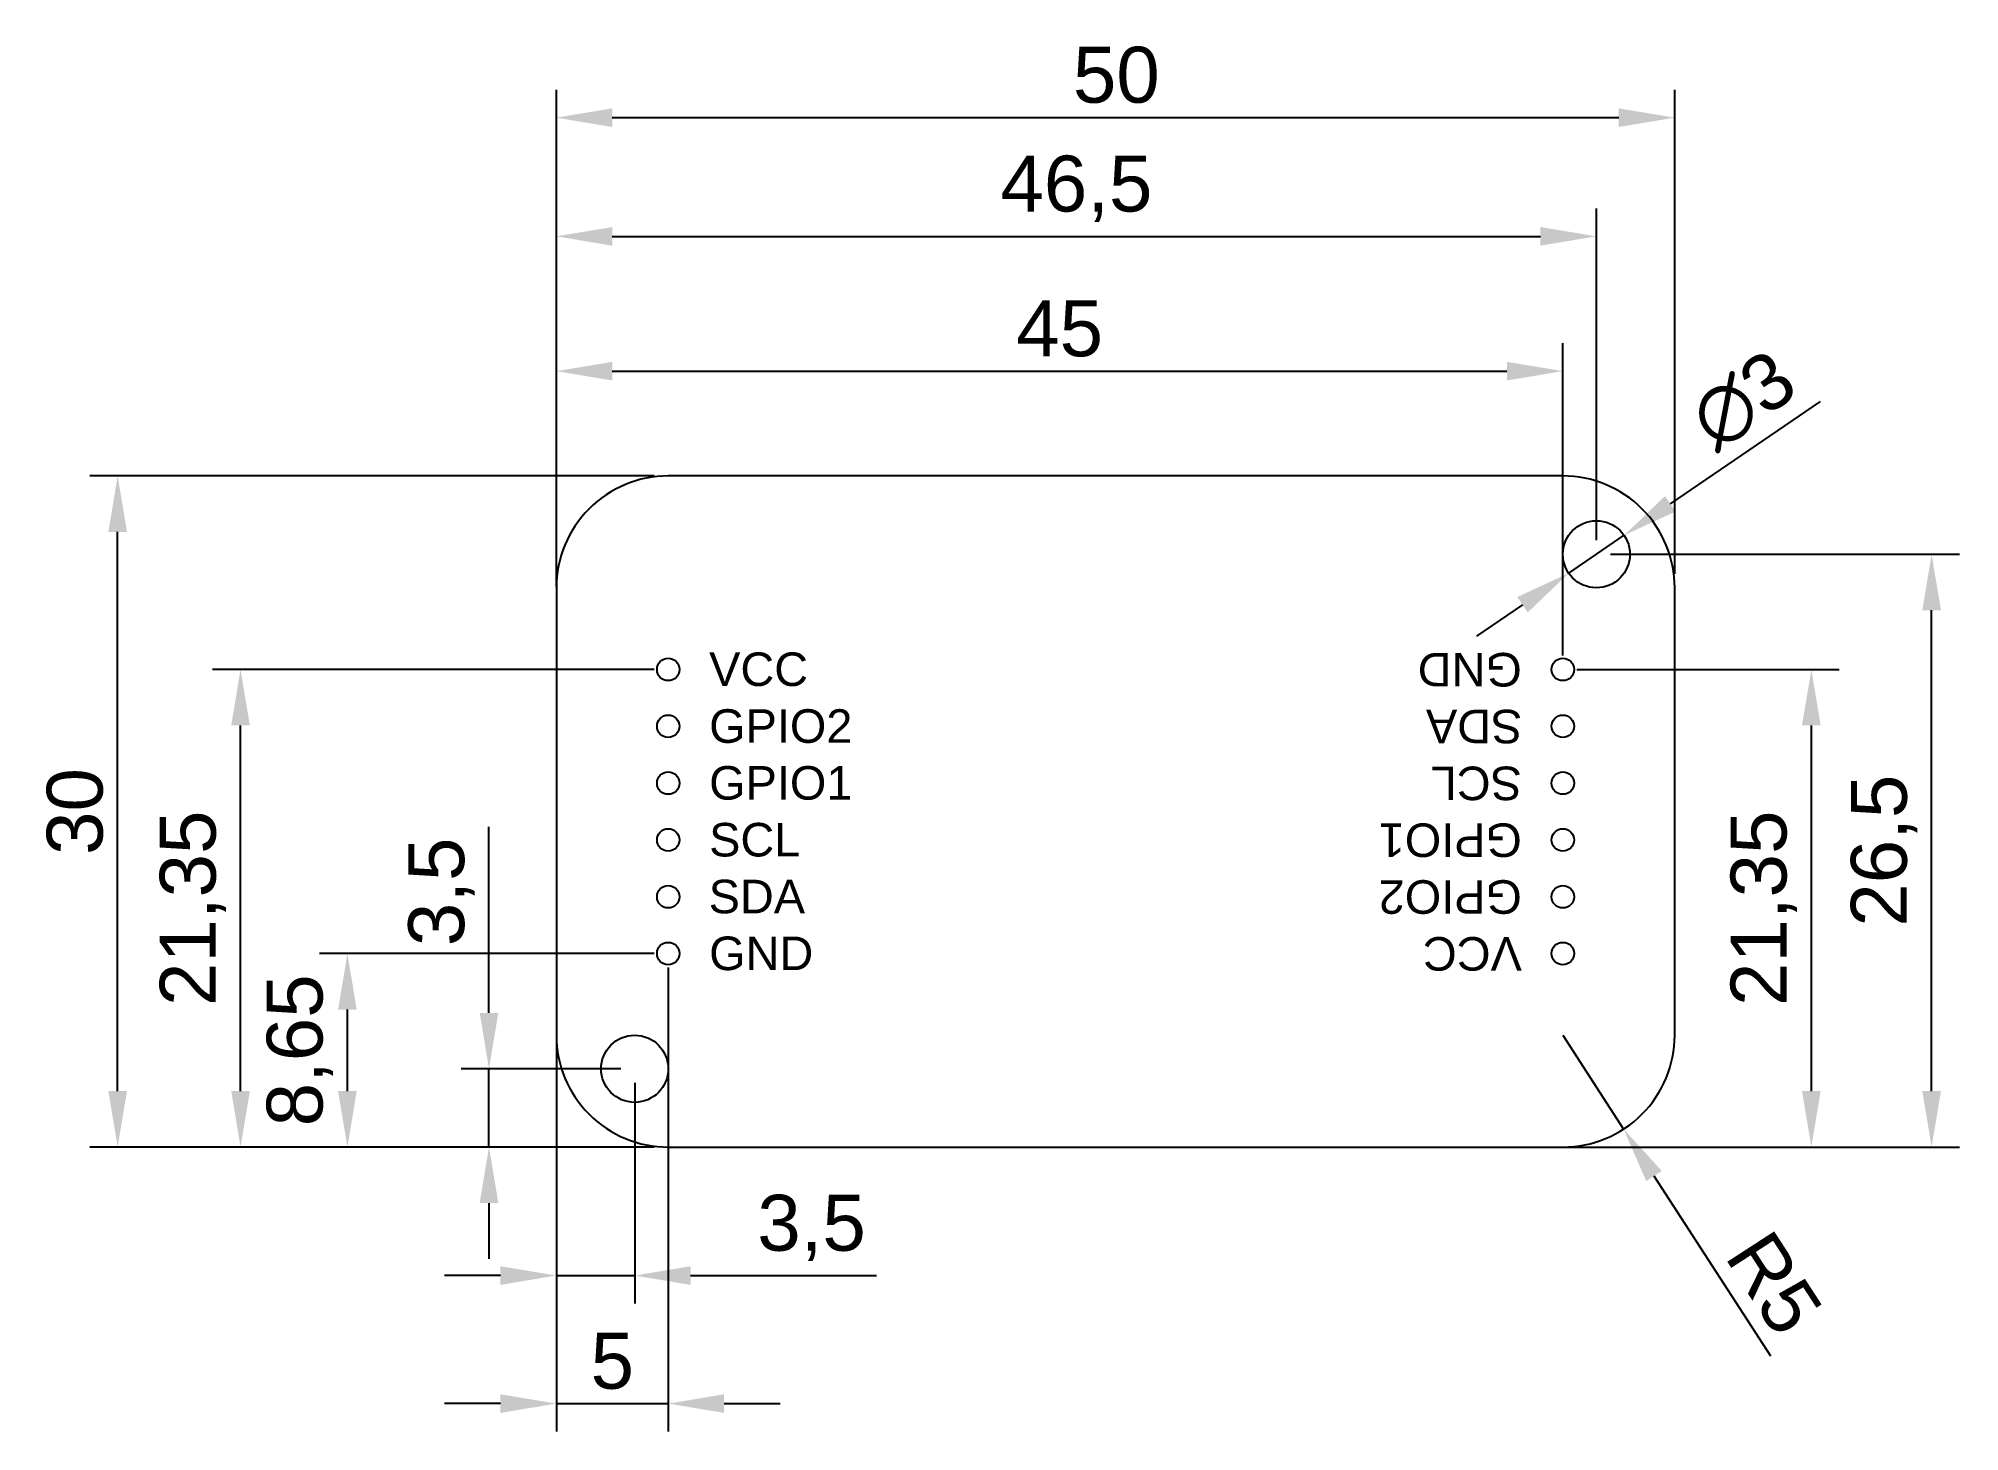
# Model space of a CAD drawing. Header units: millimetres. Extents: x -23.2 to 62.7, y -12.7 to 49.6.
import ezdxf

# ---------------------------------------------------------------- set-up
doc = ezdxf.new("R2010")
doc.units = ezdxf.units.MM
for name, color, linetype in [('Annotations', 80, 'Continuous'), ('Board', 7, 'Continuous'), ('Headers', 7, 'Continuous')]:
    doc.layers.add(name, color=color, linetype=linetype)
doc.styles.get("Standard").update_dxf_attribs({"font": 'arial.ttf'})
doc.dimstyles.new('ISO-25', dxfattribs={"dimtxt": 2.5, "dimasz": 2.5, "dimexe": 1.25, "dimexo": 0.625, "dimtad": 1, "dimtxsty": 'Standard', "dimcen": 2.5, "dimadec": 0, "dimazin": 0, "dimtfac": 1, "dimtmove": 0, "dimatfit": 3, "dimfxl": 1, "dimarcsym": 0})

# ---------------------------------------------------------------- blocks, each defined once
blk = doc.blocks.new('*U34')
at = {"layer": 'Headers'}
blk.add_circle((0, 0), 0.5, dxfattribs=at)
blk = doc.blocks.new('*U35')
at = {"layer": 'Headers', "color": 0, "linetype": 'ByBlock', "lineweight": -2, "transparency": 16777216}
for p in [(0, 12.7), (0, 10.16), (0, 7.62), (0, 5.08), (0, 2.54), (0, 0)]:
    blk.add_blockref('*U34', p, dxfattribs=at)
blk = doc.blocks.new('6pin header')
at = {"layer": 'Headers'}
h = blk.add_hatch(dxfattribs=at)
h.set_pattern_fill('ANGLE', color=256)
h.set_pattern_definition([(0, (-5, -8.65), (0, 6.985), [5.08, -1.905]), (90, (-5, -8.65), (-6.985, 4e-16), [5.08, -1.905])])
h.paths.add_polyline_path([(0.5, 0, 1), (-0.5, 0, 1)])
blk.add_blockref('*U35', (0, 0), dxfattribs=at)
at = {"char_height": 1.5, "attachment_point": 4}
for s, insert in [('VCC', (1.83, 12.7)), ('GPIO2', (1.83, 10.16)), ('GPIO1', (1.83, 7.62)), ('SCL', (1.83, 5.08)), ('SDA', (1.81, 2.54)), ('GND', (1.83, 0))]:
    blk.add_mtext_dynamic_manual_height_columns(s, width=10.10404, gutter_width=12.5, heights=[0], dxfattribs=dict(at, insert=insert))
blk = doc.blocks.new('*D42')
at = {"layer": 'Annotations', "color": 0, "lineweight": -2, "transparency": 16777216}
for p, q in [((-3.014, 6), (-3.014, 14.319)), ((2.875, 3.5), (-4.264, 3.5)), ((-3.014, 0), (-3.014, 3.5)), ((4.375, 0), (-4.264, 0)), ((-3.014, -2.5), (-3.014, -5))]:
    blk.add_line(p, q, dxfattribs=at)
at = {"layer": 'Annotations', "color": 0, "transparency": 16777216}
for points in [[(-3.43, 6), (-2.597, 6), (-3.014, 3.5)], [(-3.43, -2.5), (-2.597, -2.5), (-3.014, 0)]]:
    blk.add_solid(points, dxfattribs=at)
at = {"layer": 'Defpoints', "color": 0, "transparency": 16777216}
for p in [(-3.014, 3.5), (3.5, 3.5), (5, 0)]:
    blk.add_point(p, dxfattribs=at)
at = {"layer": 'Annotations', "color": 0, "transparency": 16777216, "insert": (-5.141, 11.409), "char_height": 2.5, "attachment_point": 5, "rotation": 90}
blk.add_mtext('3,5', dxfattribs=at)
blk = doc.blocks.new('*D43')
at = {"layer": 'Annotations', "color": 0, "lineweight": -2, "transparency": 16777216}
for p, q in [((4.375, 8.65), (-10.594, 8.65)), ((-9.344, 2.5), (-9.344, 6.15)), ((4.375, 0), (-10.594, 0))]:
    blk.add_line(p, q, dxfattribs=at)
at = {"layer": 'Annotations', "color": 0, "transparency": 16777216}
for points in [[(-9.761, 6.15), (-8.928, 6.15), (-9.344, 8.65)], [(-9.761, 2.5), (-8.928, 2.5), (-9.344, 0)]]:
    blk.add_solid(points, dxfattribs=at)
at = {"layer": 'Defpoints', "color": 0, "transparency": 16777216}
for p in [(-9.344, 8.65), (5, 8.65), (5, 0)]:
    blk.add_point(p, dxfattribs=at)
at = {"layer": 'Annotations', "color": 0, "transparency": 16777216, "insert": (-11.472, 4.325), "char_height": 2.5, "attachment_point": 5, "rotation": 90}
blk.add_mtext('8,65', dxfattribs=at)
blk = doc.blocks.new('*D44')
at = {"layer": 'Annotations', "color": 0, "lineweight": -2, "transparency": 16777216}
for p, q in [((4.375, 21.35), (-15.372, 21.35)), ((-14.122, 2.5), (-14.122, 18.85)), ((4.375, 0), (-15.372, 0))]:
    blk.add_line(p, q, dxfattribs=at)
at = {"layer": 'Annotations', "color": 0, "transparency": 16777216}
for points in [[(-14.539, 18.85), (-13.706, 18.85), (-14.122, 21.35)], [(-14.539, 2.5), (-13.706, 2.5), (-14.122, 0)]]:
    blk.add_solid(points, dxfattribs=at)
at = {"layer": 'Defpoints', "color": 0, "transparency": 16777216}
for p in [(-14.122, 21.35), (5, 21.35), (5, 0)]:
    blk.add_point(p, dxfattribs=at)
at = {"layer": 'Annotations', "color": 0, "transparency": 16777216, "insert": (-16.25, 10.675), "char_height": 2.5, "attachment_point": 5, "rotation": 90}
blk.add_mtext('21,35', dxfattribs=at)
blk = doc.blocks.new('*D45')
at = {"layer": 'Annotations', "color": 0, "lineweight": -2, "transparency": 16777216}
for p, q in [((4.375, 30), (-20.867, 30)), ((-19.617, 2.5), (-19.617, 27.5)), ((4.375, 0), (-20.867, 0))]:
    blk.add_line(p, q, dxfattribs=at)
at = {"layer": 'Annotations', "color": 0, "transparency": 16777216}
for points in [[(-20.033, 27.5), (-19.2, 27.5), (-19.617, 30)], [(-20.033, 2.5), (-19.2, 2.5), (-19.617, 0)]]:
    blk.add_solid(points, dxfattribs=at)
at = {"layer": 'Defpoints', "color": 0, "transparency": 16777216}
for p in [(-19.617, 30), (5, 30), (5, 0)]:
    blk.add_point(p, dxfattribs=at)
at = {"layer": 'Annotations', "color": 0, "transparency": 16777216, "insert": (-21.519, 15), "char_height": 2.5, "attachment_point": 5, "rotation": 90}
blk.add_mtext('30', dxfattribs=at)
blk = doc.blocks.new('*D53')
at = {"layer": 'Annotations', "color": 0, "lineweight": -2, "transparency": 16777216}
for p, q in [((0, 4.375), (0, -6.993)), ((3.5, 2.875), (3.5, -6.993)), ((-2.5, -5.743), (-5, -5.743)), ((0, -5.743), (3.5, -5.743)), ((6, -5.743), (14.319, -5.743))]:
    blk.add_line(p, q, dxfattribs=at)
at = {"layer": 'Annotations', "color": 0, "transparency": 16777216}
for points in [[(-2.5, -5.327), (-2.5, -6.16), (0, -5.743)], [(6, -5.327), (6, -6.16), (3.5, -5.743)]]:
    blk.add_solid(points, dxfattribs=at)
at = {"layer": 'Defpoints', "color": 0, "transparency": 16777216}
for p in [(0, 5), (3.5, 3.5), (3.5, -5.743)]:
    blk.add_point(p, dxfattribs=at)
at = {"layer": 'Annotations', "color": 0, "transparency": 16777216, "insert": (11.409, -3.616), "char_height": 2.5, "attachment_point": 5}
blk.add_mtext('3,5', dxfattribs=at)
blk = doc.blocks.new('*D55')
at = {"layer": 'Annotations', "color": 0, "lineweight": -2, "transparency": 16777216}
for p, q in [((0, 25.057), (0, 35.935)), ((45, 21.975), (45, 35.935)), ((2.5, 34.685), (42.5, 34.685))]:
    blk.add_line(p, q, dxfattribs=at)
at = {"layer": 'Annotations', "color": 0, "transparency": 16777216}
for points in [[(2.5, 35.102), (2.5, 34.268), (0, 34.685)], [(42.5, 35.102), (42.5, 34.268), (45, 34.685)]]:
    blk.add_solid(points, dxfattribs=at)
at = {"layer": 'Defpoints', "color": 0, "transparency": 16777216}
for p in [(45, 34.685), (0, 24.432), (45, 21.35)]:
    blk.add_point(p, dxfattribs=at)
at = {"layer": 'Annotations', "color": 0, "transparency": 16777216, "insert": (22.5, 36.581), "char_height": 2.5, "attachment_point": 5}
blk.add_mtext('45', dxfattribs=at)
blk = doc.blocks.new('*D56')
at = {"layer": 'Annotations', "color": 0, "lineweight": -2, "transparency": 16777216}
for p, q in [((0, 25.625), (0, 41.961)), ((46.5, 27.125), (46.5, 41.961)), ((2.5, 40.711), (44, 40.711))]:
    blk.add_line(p, q, dxfattribs=at)
at = {"layer": 'Annotations', "color": 0, "transparency": 16777216}
for points in [[(2.5, 41.127), (2.5, 40.294), (0, 40.711)], [(44, 41.127), (44, 40.294), (46.5, 40.711)]]:
    blk.add_solid(points, dxfattribs=at)
at = {"layer": 'Defpoints', "color": 0, "transparency": 16777216}
for p in [(46.5, 40.711), (46.5, 26.5), (0, 25)]:
    blk.add_point(p, dxfattribs=at)
at = {"layer": 'Annotations', "color": 0, "transparency": 16777216, "insert": (23.25, 42.838), "char_height": 2.5, "attachment_point": 5}
blk.add_mtext('46,5', dxfattribs=at)
blk = doc.blocks.new('*D57')
at = {"layer": 'Annotations', "color": 0, "lineweight": -2, "transparency": 16777216}
for p, q in [((0, 25.625), (0, 47.266)), ((50, 25.625), (50, 47.266)), ((2.5, 46.016), (47.5, 46.016))]:
    blk.add_line(p, q, dxfattribs=at)
at = {"layer": 'Annotations', "color": 0, "transparency": 16777216}
for points in [[(2.5, 46.432), (2.5, 45.599), (0, 46.016)], [(47.5, 46.432), (47.5, 45.599), (50, 46.016)]]:
    blk.add_solid(points, dxfattribs=at)
at = {"layer": 'Defpoints', "color": 0, "transparency": 16777216}
for p in [(50, 46.016), (0, 25), (50, 25)]:
    blk.add_point(p, dxfattribs=at)
at = {"layer": 'Annotations', "color": 0, "transparency": 16777216, "insert": (25.036, 47.917), "char_height": 2.5, "attachment_point": 5}
blk.add_mtext('50', dxfattribs=at)
blk = doc.blocks.new('*D59')
at = {"layer": 'Annotations', "color": 0, "lineweight": -2, "transparency": 16777216}
for p, q in [((0, 14.375), (0, -12.717)), ((5, 8.025), (5, -12.717)), ((-2.5, -11.467), (-5, -11.467)), ((0, -11.467), (5, -11.467)), ((7.5, -11.467), (10, -11.467))]:
    blk.add_line(p, q, dxfattribs=at)
at = {"layer": 'Annotations', "color": 0, "transparency": 16777216}
for points in [[(-2.5, -11.05), (-2.5, -11.883), (0, -11.467)], [(7.5, -11.05), (7.5, -11.883), (5, -11.467)]]:
    blk.add_solid(points, dxfattribs=at)
at = {"layer": 'Defpoints', "color": 0, "transparency": 16777216}
for p in [(0, 15), (5, 8.65), (5, -11.467)]:
    blk.add_point(p, dxfattribs=at)
at = {"layer": 'Annotations', "color": 0, "transparency": 16777216, "insert": (2.5, -9.57), "char_height": 2.5, "attachment_point": 5}
blk.add_mtext('5', dxfattribs=at)
blk = doc.blocks.new('*D66')
at = {"layer": 'Annotations', "color": 0, "lineweight": -2, "transparency": 16777216}
for p, q in [((45.625, 21.35), (57.361, 21.35)), ((56.111, 2.5), (56.111, 18.85)), ((27.532, 0), (57.361, 0))]:
    blk.add_line(p, q, dxfattribs=at)
at = {"layer": 'Annotations', "color": 0, "transparency": 16777216}
for points in [[(55.694, 18.85), (56.527, 18.85), (56.111, 21.35)], [(55.694, 2.5), (56.527, 2.5), (56.111, 0)]]:
    blk.add_solid(points, dxfattribs=at)
at = {"layer": 'Defpoints', "color": 0, "transparency": 16777216}
for p in [(45, 21.35), (56.111, 21.35), (26.907, 0)]:
    blk.add_point(p, dxfattribs=at)
at = {"layer": 'Annotations', "color": 0, "transparency": 16777216, "insert": (53.983, 10.675), "char_height": 2.5, "attachment_point": 5, "rotation": 90}
blk.add_mtext('21,35', dxfattribs=at)
blk = doc.blocks.new('*D68')
at = {"layer": 'Annotations', "color": 0, "lineweight": -2, "transparency": 16777216}
for p, q in [((47.125, 26.5), (62.739, 26.5)), ((61.489, 2.5), (61.489, 24)), ((45.625, 0), (62.739, 0))]:
    blk.add_line(p, q, dxfattribs=at)
at = {"layer": 'Annotations', "color": 0, "transparency": 16777216}
for points in [[(61.072, 24), (61.906, 24), (61.489, 26.5)], [(61.072, 2.5), (61.906, 2.5), (61.489, 0)]]:
    blk.add_solid(points, dxfattribs=at)
at = {"layer": 'Defpoints', "color": 0, "transparency": 16777216}
for p in [(46.5, 26.5), (61.489, 26.5), (45, 0)]:
    blk.add_point(p, dxfattribs=at)
at = {"layer": 'Annotations', "color": 0, "transparency": 16777216, "insert": (59.361, 13.25), "char_height": 2.5, "attachment_point": 5, "rotation": 90}
blk.add_mtext('26,5', dxfattribs=at)
blk = doc.blocks.new('*D72')
at = {"layer": 'Annotations', "color": 0, "lineweight": -2, "transparency": 16777216}
for p, q in [((45, 5), (47.719, 0.804)), ((54.294, -9.345), (49.078, -1.294))]:
    blk.add_line(p, q, dxfattribs=at)
at = {"layer": 'Annotations', "color": 0, "transparency": 16777216}
blk.add_solid([(49.428, -1.068), (48.728, -1.521), (47.719, 0.804)], dxfattribs=at)
at = {"layer": 'Defpoints', "color": 0, "transparency": 16777216}
for p in [(45, 5), (47.719, 0.804)]:
    blk.add_point(p, dxfattribs=at)
at = {"layer": 'Annotations', "color": 0, "transparency": 16777216, "insert": (54.445, -6.09), "char_height": 2.5, "attachment_point": 5, "rotation": 302.93965}
blk.add_mtext('R5', dxfattribs=at)
blk = doc.blocks.new('*D73')
at = {"layer": 'Annotations', "color": 0, "lineweight": -2, "transparency": 16777216}
for p, q in [((56.499, 33.33), (49.803, 28.756)), ((45.261, 25.654), (47.739, 27.346)), ((43.197, 24.244), (41.133, 22.834))]:
    blk.add_line(p, q, dxfattribs=at)
at = {"layer": 'Annotations', "color": 0, "transparency": 16777216}
for points in [[(49.568, 29.1), (50.038, 28.412), (47.739, 27.346)], [(42.962, 24.588), (43.432, 23.9), (45.261, 25.654)]]:
    blk.add_solid(points, dxfattribs=at)
at = {"layer": 'Defpoints', "color": 0, "transparency": 16777216}
for p in [(47.739, 27.346), (45.261, 25.654)]:
    blk.add_point(p, dxfattribs=at)
at = {"layer": 'Annotations', "color": 0, "transparency": 16777216, "insert": (53.071, 33.376), "char_height": 2.5, "attachment_point": 5, "rotation": 34.33699}
blk.add_mtext('∅3', dxfattribs=at)

msp = doc.modelspace()

# ---------------------------------------------------------------- hatches: boundary and pattern name
at = {"layer": 'Headers'}
h = msp.add_hatch(dxfattribs=at)
h.set_pattern_fill('ANGLE', color=256)
h.set_pattern_definition([(0, (22.134, 0.151), (0, 6.985), [5.08, -1.905]), (90, (22.134, 0.151), (-6.985, 4e-16), [5.08, -1.905])])
h.paths.add_polyline_path([(27.634, 8.801, 1), (26.634, 8.801, 1)])

# ---------------------------------------------------------------- linework, layer by layer
at = {"layer": 'Board'}
msp.add_lwpolyline([(5, 0), (45, 0, 0.414214), (50, 5), (50, 25, 0.414214), (45, 30), (5, 30, 0.414214), (0, 25), (0, 5, 0.414214)], format="xyb", close=True, dxfattribs=at)
for centre in [(46.5, 26.5), (3.5, 3.5)]:
    msp.add_circle(centre, 1.5, dxfattribs=at)

# ---------------------------------------------------------------- block references
at = {"layer": 'Headers'}
msp.add_blockref('6pin header', (5, 8.65), dxfattribs=at)
at = {"layer": 'Headers', "rotation": 180}
msp.add_blockref('6pin header', (45, 21.35), dxfattribs=at)

# ---------------------------------------------------------------- dimensions: what is measured, and where the dimension line sits
at = {"layer": 'Annotations'}
dim = msp.add_linear_dim(base=(50, 46.016), p1=(0, 25), p2=(50, 25), dimstyle='ISO-25', dxfattribs=at)
dim.commit()
dim.dimension.update_dxf_attribs({"geometry": '*D57', "text_midpoint": (25.036, 46.016), "dimtype": 160})
for base, p1, p2, picture, middle in [((46.5, 40.711), (0, 25), (46.5, 26.5), '*D56', (23.25, 42.838)), ((45, 34.685), (0, 24.432), (45, 21.35), '*D55', (22.5, 36.581)), ((3.5, -5.743), (0, 5), (3.5, 3.5), '*D53', (11.409, -3.616))]:
    dim = msp.add_linear_dim(base=base, p1=p1, p2=p2, dimstyle='ISO-25', dxfattribs=at)
    dim.commit()
    dim.dimension.update_dxf_attribs({"geometry": picture, "text_midpoint": middle})
dim = msp.add_diameter_dim_2p(p1=(45.261, 25.654), p2=(47.739, 27.346), dimstyle='ISO-25', dxfattribs=at)
dim.commit()
dim.dimension.update_dxf_attribs({"geometry": '*D73', "text_midpoint": (54.183, 31.748)})
for base, p1, p2, picture, middle in [((-19.617, 30), (5, 0), (5, 30), '*D45', (-21.519, 15)), ((61.489, 26.5), (45, 0), (46.5, 26.5), '*D68', (59.361, 13.25)), ((-14.122, 21.35), (5, 0), (5, 21.35), '*D44', (-16.25, 10.675)), ((-3.014, 3.5), (5, 0), (3.5, 3.5), '*D42', (-5.141, 11.409)), ((-9.344, 8.65), (5, 0), (5, 8.65), '*D43', (-11.472, 4.325))]:
    dim = msp.add_linear_dim(base=base, p1=p1, p2=p2, angle=90, dimstyle='ISO-25', dxfattribs=at)
    dim.commit()
    dim.dimension.update_dxf_attribs({"geometry": picture, "text_midpoint": middle})
dim = msp.add_linear_dim(base=(56.111, 21.35), p1=(26.907, 0), p2=(45, 21.35), angle=90, dimstyle='ISO-25', override={"dimtmove": 1}, dxfattribs=at)
dim.commit()
dim.dimension.update_dxf_attribs({"geometry": '*D66', "text_midpoint": (53.983, 10.675)})
dim = msp.add_linear_dim(base=(5, -11.467), p1=(0, 15), p2=(5, 8.65), dimstyle='ISO-25', override={"dimtmove": 1}, dxfattribs=at)
dim.commit()
dim.dimension.update_dxf_attribs({"geometry": '*D59', "text_midpoint": (2.5, -9.57)})
dim = msp.add_radius_dim(center=(45, 5), mpoint=(47.719, 0.804), dimstyle='ISO-25', dxfattribs=at)
dim.commit()
dim.dimension.update_dxf_attribs({"geometry": '*D72', "text_midpoint": (52.853, -7.121), "dimtype": 164})

doc.saveas('drawing.dxf')
